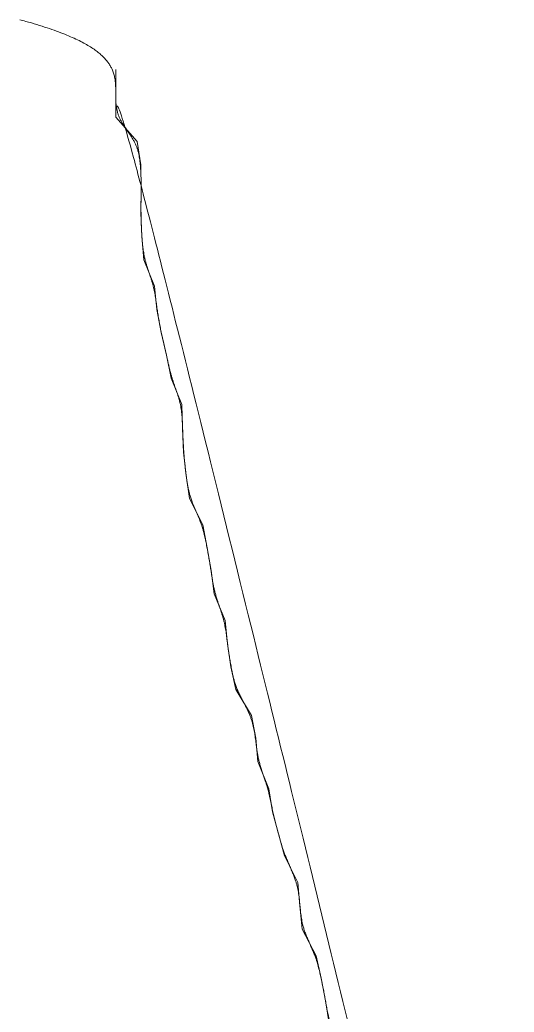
# Model space of a CAD drawing. Extents: x -2 to 147, y -16 to 271.
# Drawn here: x 31.951 to 32.407, y 165.906 to 166.821 of the extents above; entities that cross this region are included whole.
import ezdxf

# ---------------------------------------------------------------- set-up
doc = ezdxf.new("R2010")
doc.units = 0
doc.layers.add('Splines', color=1, linetype='CONTINUOUS', lineweight=15, true_color=0xff0000)
doc.layers.add('SubpixelContours', color=1, linetype='CONTINUOUS', lineweight=15, true_color=0xffffff)

msp = doc.modelspace()

# ---------------------------------------------------------------- linework, layer by layer
at = {"layer": 'Splines'}
msp.add_open_spline([(32.41683, 165.23182), (32.40436, 165.25662), (32.40096, 165.27761), (32.39786, 165.29882), (32.39485, 165.32009), (32.3846, 165.34489), (32.38157, 165.36616), (32.3783, 165.3873), (32.37436, 165.40817), (32.36245, 165.43293), (32.35817, 165.45367), (32.3542, 165.47449), (32.34273, 165.49939), (32.33866, 165.5202), (32.33494, 165.5412), (32.3321, 165.56244), (32.32213, 165.58764), (32.31861, 165.60869), (32.31354, 165.62912), (32.30792, 165.64937), (32.29645, 165.67442), (32.29392, 165.69572), (32.29122, 165.71698), (32.28001, 165.74187), (32.27572, 165.76266), (32.27174, 165.78348), (32.26815, 165.80443), (32.25674, 165.82941), (32.25254, 165.85016), (32.24846, 165.87093), (32.2367, 165.89585), (32.23337, 165.91686), (32.22935, 165.93762), (32.22455, 165.95823), (32.21187, 165.98275), (32.20971, 166.00417), (32.20788, 166.02566), (32.19546, 166.05036), (32.18993, 166.07069), (32.18441, 166.091), (32.18096, 166.11213), (32.1709, 166.13724), (32.16897, 166.15876), (32.16519, 166.17971), (32.15053, 166.20367), (32.14613, 166.22439), (32.1428, 166.24558), (32.14065, 166.26717), (32.13076, 166.29174), (32.12786, 166.31315), (32.12408, 166.33427), (32.12014, 166.3553), (32.10798, 166.37948), (32.10469, 166.40073), (32.10244, 166.42234), (32.10152, 166.4442), (32.10099, 166.4661), (32.09113, 166.49047), (32.08679, 166.51166), (32.0817, 166.53246), (32.07791, 166.55366), (32.07556, 166.57539), (32.06586, 166.59937), (32.06384, 166.62102), (32.06299, 166.64293), (32.0634, 166.66505), (32.06313, 166.68714), (32.05957, 166.70839), (32.03992, 166.7308), (32.03991, 166.75281), (32.0399, 166.77483)], degree=3, knots=[0, 0.013514, 0.027027, 0.040541, 0.054054, 0.067568, 0.081081, 0.094595, 0.108108, 0.121622, 0.135135, 0.148649, 0.162162, 0.175676, 0.189189, 0.202703, 0.216216, 0.22973, 0.243243, 0.256757, 0.27027, 0.283784, 0.297297, 0.310811, 0.324324, 0.337838, 0.351351, 0.364865, 0.378378, 0.391892, 0.405405, 0.418919, 0.432432, 0.445946, 0.459459, 0.472973, 0.486486, 0.5, 0.513514, 0.527027, 0.540541, 0.554054, 0.567568, 0.581081, 0.594595, 0.608108, 0.621622, 0.635135, 0.648649, 0.662162, 0.675676, 0.689189, 0.702703, 0.716216, 0.72973, 0.743243, 0.756757, 0.77027, 0.783784, 0.797297, 0.810811, 0.824324, 0.837838, 0.851351, 0.864865, 0.878378, 0.891892, 0.905405, 0.918919, 0.932432, 0.945946, 0.959459, 0.972973, 0.986487, 1], dxfattribs=at)
at = {"layer": 'SubpixelContours'}
for p, q in [((32.03991, 166.75281), (32.0399, 166.77483)), ((32.03992, 166.7308), (32.03991, 166.75281)), ((32.05957, 166.70839), (32.03992, 166.7308)), ((32.06313, 166.68714), (32.05957, 166.70839)), ((32.0634, 166.66505), (32.06313, 166.68714)), ((32.06299, 166.64293), (32.0634, 166.66505)), ((32.06384, 166.62102), (32.06299, 166.64293)), ((32.06586, 166.59937), (32.06384, 166.62102)), ((32.07556, 166.57539), (32.06586, 166.59937)), ((32.07791, 166.55366), (32.07556, 166.57539)), ((32.0817, 166.53246), (32.07791, 166.55366)), ((32.08679, 166.51166), (32.0817, 166.53246)), ((32.09113, 166.49047), (32.08679, 166.51166)), ((32.10099, 166.4661), (32.09113, 166.49047)), ((32.10152, 166.4442), (32.10099, 166.4661)), ((32.10244, 166.42234), (32.10152, 166.4442)), ((32.10469, 166.40073), (32.10244, 166.42234)), ((32.10798, 166.37948), (32.10469, 166.40073)), ((32.12014, 166.3553), (32.10798, 166.37948)), ((32.12408, 166.33427), (32.12014, 166.3553)), ((32.12786, 166.31315), (32.12408, 166.33427)), ((32.13076, 166.29174), (32.12786, 166.31315)), ((32.14065, 166.26717), (32.13076, 166.29174)), ((32.1428, 166.24558), (32.14065, 166.26717)), ((32.14613, 166.22439), (32.1428, 166.24558)), ((32.15053, 166.20367), (32.14613, 166.22439)), ((32.16519, 166.17971), (32.15053, 166.20367)), ((32.16897, 166.15876), (32.16519, 166.17971)), ((32.1709, 166.13724), (32.16897, 166.15876)), ((32.18096, 166.11213), (32.1709, 166.13724)), ((32.18441, 166.091), (32.18096, 166.11213)), ((32.18993, 166.07069), (32.18441, 166.091)), ((32.19546, 166.05036), (32.18993, 166.07069)), ((32.20788, 166.02566), (32.19546, 166.05036)), ((32.20971, 166.00417), (32.20788, 166.02566)), ((32.21187, 165.98275), (32.20971, 166.00417)), ((32.22455, 165.95823), (32.21187, 165.98275)), ((32.22935, 165.93762), (32.22455, 165.95823)), ((32.23337, 165.91686), (32.22935, 165.93762)), ((32.2367, 165.89585), (32.23337, 165.91686))]:
    msp.add_line(p, q, dxfattribs=at)

doc.saveas('drawing.dxf')
